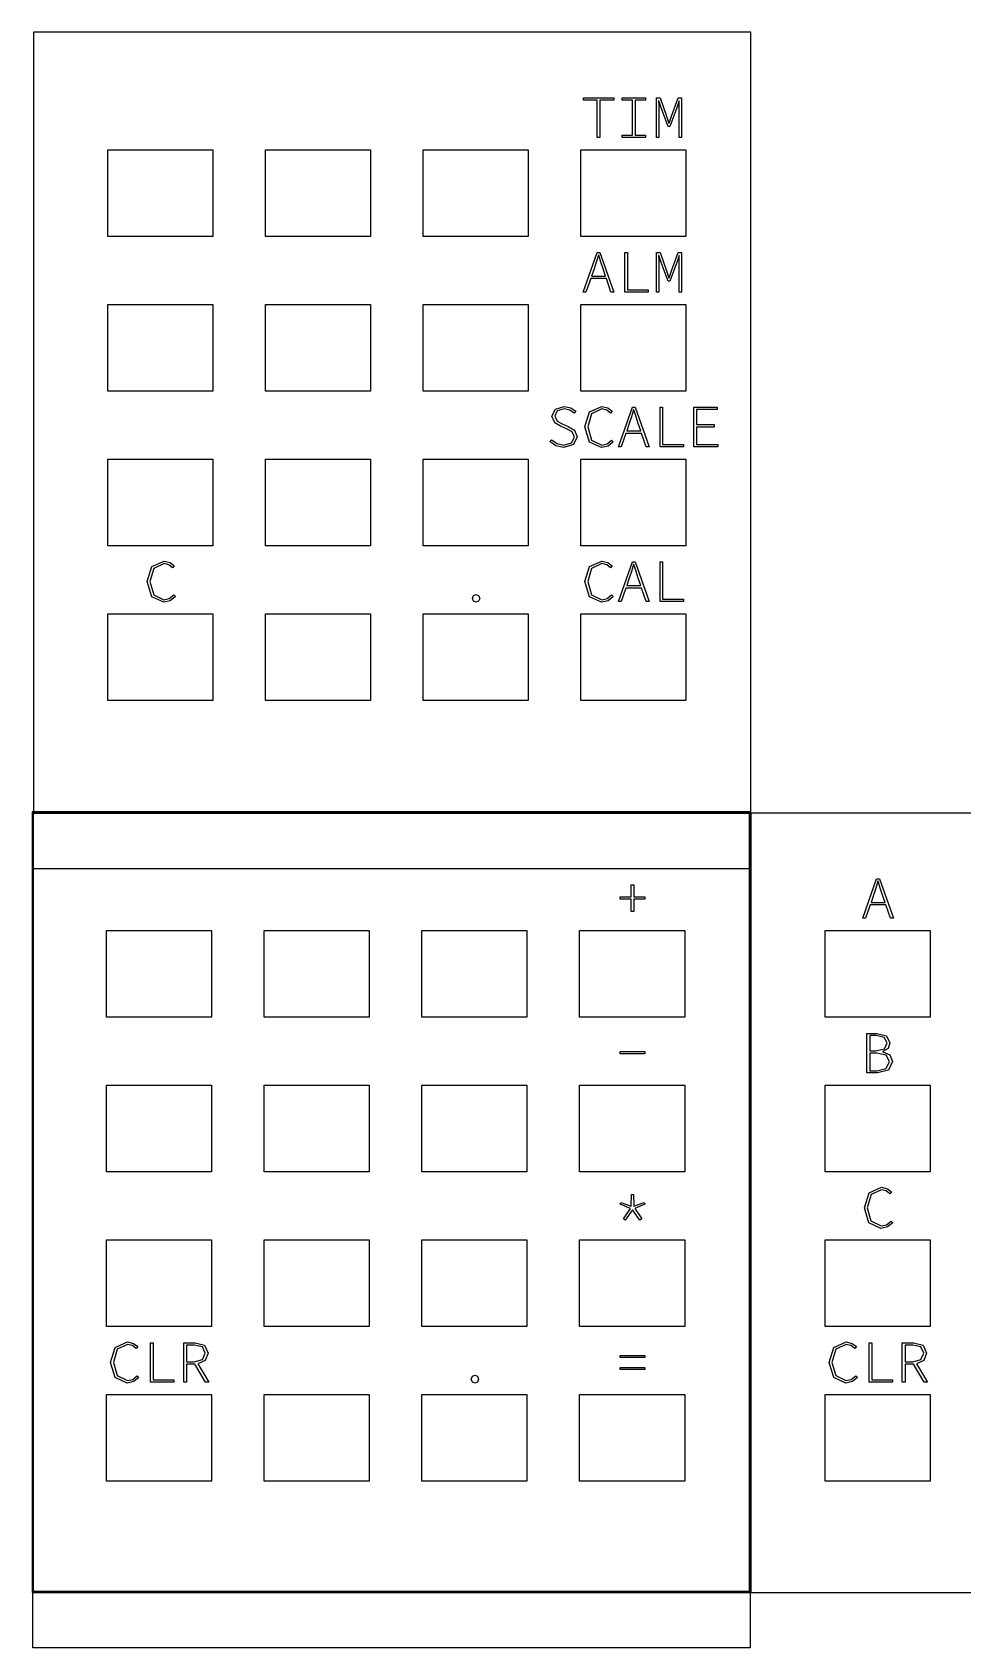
# Model space of a CAD drawing. Extents: x 0 to 42.9, y -1.2 to 33.4.
# Drawn here: x -0.01 to 19.89, y -1.19 to 33.35 of the extents above; entities that cross this region are included whole.
import ezdxf

# ---------------------------------------------------------------- set-up
doc = ezdxf.new("R2010")
doc.units = 0
for name, color, linetype in [('Layer_1', 7, 'CONTINUOUS'), ('Layer_2', 7, 'CONTINUOUS'), ('Layer_3', 7, 'CONTINUOUS'), ('Layer_5', 7, 'CONTINUOUS')]:
    doc.layers.add(name, color=color, linetype=linetype)

msp = doc.modelspace()

# ---------------------------------------------------------------- linework, layer by layer
at = {"layer": 'Layer_1', "color": 7}
for p, q in [((-0.013436, 16.682183), (-0.013436, 16.668747)), ((15.359269, 16.682183), (-0.013436, 16.682183)), ((-0.013436, 16.668747), (-0.013436, -0.013438)), ((0.013436, 16.655312), (15.332398, 16.655312)), ((0.013436, 0.013433), (0.013436, 16.655312)), ((15.332398, 16.655312), (15.332398, 0.013433)), ((15.359269, -0.013438), (15.359269, 16.682183)), ((0, 15.470957), (15.345833, 15.470957)), ((0, -1.190649), (0, 15.470957)), ((15.345833, 15.470957), (15.345833, -1.190649)), ((15.332398, 0.013433), (0.013436, 0.013433)), ((-0.013436, -0.013438), (15.359269, -0.013438)), ((15.345833, -1.190649), (0, -1.190649))]:
    msp.add_line(p, q, dxfattribs=at)
at = {"layer": 'Layer_2', "color": 7}
for p, q in [((15.332398, 16.655312), (-0.013436, 16.655312)), ((-0.013436, 16.655312), (-0.013436, -0.013439)), ((15.332398, -0.013439), (15.332398, 16.655312)), ((12.563983, 14.812753), (12.563983, 14.861437)), ((12.563983, 14.861437), (12.800784, 14.861437)), ((12.800784, 14.861437), (12.800784, 15.119935)), ((12.800784, 15.119935), (12.85476, 15.119935)), ((12.85476, 15.119935), (12.85476, 14.861437)), ((12.85476, 14.861437), (13.091298, 14.861437)), ((13.091298, 14.861437), (13.091298, 14.812753)), ((12.800784, 14.812753), (12.563983, 14.812753)), ((12.800784, 14.553991), (12.800784, 14.812753)), ((12.85476, 14.553991), (12.800784, 14.553991)), ((13.091298, 14.812753), (12.85476, 14.812753)), ((12.85476, 14.812753), (12.85476, 14.553991)), ((1.574064, 12.289687), (1.574064, 14.14177)), ((1.574064, 14.14177), (3.823023, 14.14177)), ((3.823023, 14.14177), (3.823023, 12.289687)), ((4.947502, 12.289687), (4.947502, 14.14177)), ((4.947502, 14.14177), (7.19646, 14.14177)), ((7.19646, 14.14177), (7.19646, 12.289687)), ((8.320939, 12.289687), (8.320939, 14.14177)), ((8.320939, 14.14177), (10.569897, 14.14177)), ((10.569897, 14.14177), (10.569897, 12.289687)), ((11.694376, 12.289687), (11.694376, 14.14177)), ((11.694376, 14.14177), (13.943335, 14.14177)), ((13.943335, 14.14177), (13.943335, 12.289687)), ((3.823023, 12.289687), (1.574064, 12.289687)), ((7.19646, 12.289687), (4.947502, 12.289687)), ((10.569897, 12.289687), (8.320939, 12.289687)), ((13.943335, 12.289687), (11.694376, 12.289687)), ((12.563983, 11.505462), (12.563983, 11.554145)), ((12.563983, 11.554145), (13.091298, 11.554145)), ((13.091298, 11.505462), (12.563983, 11.505462)), ((13.091298, 11.554145), (13.091298, 11.505462)), ((1.574064, 8.982395), (1.574064, 10.834479)), ((1.574064, 10.834479), (3.823023, 10.834479)), ((3.823023, 10.834479), (3.823023, 8.982395)), ((4.947502, 8.982395), (4.947502, 10.834479)), ((4.947502, 10.834479), (7.19646, 10.834479)), ((7.19646, 10.834479), (7.19646, 8.982395)), ((8.320939, 8.982395), (8.320939, 10.834479)), ((8.320939, 10.834479), (10.569897, 10.834479)), ((10.569897, 10.834479), (10.569897, 8.982395)), ((11.694376, 8.982395), (11.694376, 10.834479)), ((11.694376, 10.834479), (13.943335, 10.834479)), ((13.943335, 10.834479), (13.943335, 8.982395)), ((3.823023, 8.982395), (1.574064, 8.982395)), ((7.19646, 8.982395), (4.947502, 8.982395)), ((10.569897, 8.982395), (8.320939, 8.982395)), ((13.943335, 8.982395), (11.694376, 8.982395)), ((12.565305, 8.291834), (12.579593, 8.330462)), ((12.78147, 8.200548), (12.565305, 8.291834)), ((12.579593, 8.330462), (12.799462, 8.252148)), ((12.799462, 8.252148), (12.807134, 8.502967)), ((12.807134, 8.502967), (12.84841, 8.502967)), ((12.84841, 8.502967), (12.856083, 8.252148)), ((12.856083, 8.252148), (13.075951, 8.330462)), ((13.090239, 8.291834), (12.874074, 8.200548)), ((13.075951, 8.330462), (13.090239, 8.291834)), ((12.632245, 7.980685), (12.78147, 8.200548)), ((12.669551, 7.953692), (12.632245, 7.980685)), ((12.827772, 8.170915), (12.669551, 7.953692)), ((12.985993, 7.953692), (12.827772, 8.170915)), ((12.874074, 8.200548), (13.023299, 7.980685)), ((13.023299, 7.980685), (12.985993, 7.953692)), ((1.574064, 5.675107), (1.574064, 7.52719)), ((1.574064, 7.52719), (3.823023, 7.52719)), ((3.823023, 7.52719), (3.823023, 5.675107)), ((4.947502, 5.675107), (4.947502, 7.52719)), ((4.947502, 7.52719), (7.19646, 7.52719)), ((7.19646, 7.52719), (7.19646, 5.675107)), ((8.320939, 5.675107), (8.320939, 7.52719)), ((8.320939, 7.52719), (10.569897, 7.52719)), ((10.569897, 7.52719), (10.569897, 5.675107)), ((11.694376, 5.675107), (11.694376, 7.52719)), ((11.694376, 7.52719), (13.943335, 7.52719)), ((13.943335, 7.52719), (13.943335, 5.675107)), ((3.823023, 5.675107), (1.574064, 5.675107)), ((7.19646, 5.675107), (4.947502, 5.675107)), ((10.569897, 5.675107), (8.320939, 5.675107)), ((13.943335, 5.675107), (11.694376, 5.675107)), ((1.660599, 4.909665), (1.76104, 5.229865)), ((1.803373, 5.190257), (1.722247, 4.909665)), ((1.76104, 5.229865), (2.024401, 5.348081)), ((2.024401, 5.293842), (1.803373, 5.190257)), ((2.024401, 5.348081), (2.153814, 5.316992)), ((2.128448, 5.270054), (2.024401, 5.293842)), ((2.208286, 5.207583), (2.128448, 5.270054)), ((2.153814, 5.316992), (2.244534, 5.246211)), ((2.244534, 5.246211), (2.208286, 5.207583)), ((2.514576, 4.48448), (2.514576, 5.331147)), ((2.514576, 5.331147), (2.571197, 5.331147)), ((2.571197, 5.331147), (2.571197, 4.535807)), ((3.225673, 4.48448), (3.225673, 5.331147)), ((3.225673, 5.331147), (3.467502, 5.331147)), ((3.452156, 5.280877), (3.284939, 5.280877)), ((3.284939, 5.280877), (3.284939, 4.92263)), ((3.625696, 5.24185), (3.452156, 5.280877)), ((3.467502, 5.331147), (3.670279, 5.279974)), ((3.686312, 5.107574), (3.625696, 5.24185)), ((3.670279, 5.279974), (3.746637, 5.107574)), ((1.760082, 4.587001), (1.660599, 4.909665)), ((1.722247, 4.909665), (1.80291, 4.627086)), ((3.284939, 4.92263), (3.452156, 4.92263)), ((3.464856, 4.873942), (3.284939, 4.873942)), ((3.284939, 4.873942), (3.284939, 4.48448)), ((3.452156, 4.92263), (3.625696, 4.968378)), ((3.693985, 4.48448), (3.464856, 4.873942)), ((3.687635, 4.948742), (3.529414, 4.877652)), ((3.529414, 4.877652), (3.763306, 4.48448)), ((3.625696, 4.968378), (3.686312, 5.107574)), ((3.746637, 5.107574), (3.687635, 4.948742)), ((12.563983, 5.011262), (12.563983, 5.060209)), ((12.563983, 5.060209), (13.091298, 5.060209)), ((13.091298, 5.011262), (12.563983, 5.011262)), ((13.091298, 5.060209), (13.091298, 5.011262)), ((2.016731, 4.467546), (1.760082, 4.587001)), ((1.80291, 4.627086), (2.020697, 4.521519)), ((2.15901, 4.500007), (2.016731, 4.467546)), ((2.020697, 4.521519), (2.135822, 4.547554)), ((2.135822, 4.547554), (2.23289, 4.62577)), ((2.267553, 4.588457), (2.15901, 4.500007)), ((2.23289, 4.62577), (2.267553, 4.588457)), ((2.571197, 4.535807), (3.014906, 4.535807)), ((3.014906, 4.535807), (3.014906, 4.48448)), ((9.377077, 4.550886), (9.40073, 4.613043)), ((9.40073, 4.489478), (9.377077, 4.550886)), ((9.40073, 4.613043), (9.454335, 4.634499)), ((9.454335, 4.634499), (9.507939, 4.613043)), ((9.507939, 4.613043), (9.531593, 4.550886)), ((9.531593, 4.550886), (9.507939, 4.489478)), ((12.563983, 4.755411), (12.563983, 4.804099)), ((12.563983, 4.804099), (13.091298, 4.804099)), ((13.091298, 4.755411), (12.563983, 4.755411)), ((13.091298, 4.804099), (13.091298, 4.755411)), ((1.574064, 2.367815), (1.574064, 4.219898)), ((1.574064, 4.219898), (3.823023, 4.219898)), ((3.014906, 4.48448), (2.514576, 4.48448)), ((3.284939, 4.48448), (3.225673, 4.48448)), ((3.763306, 4.48448), (3.693985, 4.48448)), ((3.823023, 4.219898), (3.823023, 2.367815)), ((4.947502, 2.367815), (4.947502, 4.219898)), ((4.947502, 4.219898), (7.19646, 4.219898)), ((7.19646, 4.219898), (7.19646, 2.367815)), ((8.320939, 2.367815), (8.320939, 4.219898)), ((8.320939, 4.219898), (10.569897, 4.219898)), ((9.454335, 4.467546), (9.40073, 4.489478)), ((9.507939, 4.489478), (9.454335, 4.467546)), ((10.569897, 4.219898), (10.569897, 2.367815)), ((11.694376, 2.367815), (11.694376, 4.219898)), ((11.694376, 4.219898), (13.943335, 4.219898)), ((13.943335, 4.219898), (13.943335, 2.367815)), ((3.823023, 2.367815), (1.574064, 2.367815)), ((7.19646, 2.367815), (4.947502, 2.367815)), ((10.569897, 2.367815), (8.320939, 2.367815)), ((13.943335, 2.367815), (11.694376, 2.367815)), ((-0.013436, -0.013439), (15.332398, -0.013439))]:
    msp.add_line(p, q, dxfattribs=at)
at = {"layer": 'Layer_3', "color": 7}
for p, q in [((27.530102, 16.655313), (15.359269, 16.655313)), ((15.359269, 16.655313), (15.359269, -0.013438)), ((17.752079, 14.406355), (18.050531, 15.253021)), ((18.050531, 15.253021), (18.109798, 15.253021)), ((18.109798, 15.253021), (18.408248, 14.406355)), ((17.983589, 14.903506), (17.929614, 14.745021)), ((18.032037, 15.04908), (17.983589, 14.903506)), ((18.077519, 15.197458), (18.032037, 15.04908)), ((18.082811, 15.197458), (18.077519, 15.197458)), ((18.127657, 15.04908), (18.082811, 15.197458)), ((18.176473, 14.903506), (18.127657, 15.04908)), ((18.230713, 14.745021), (18.176473, 14.903506)), ((17.911625, 14.69475), (17.811343, 14.406355)), ((18.247381, 14.69475), (17.911625, 14.69475)), ((17.929614, 14.745021), (18.230713, 14.745021)), ((18.345013, 14.406355), (18.247381, 14.69475)), ((17.811343, 14.406355), (17.752079, 14.406355)), ((18.408248, 14.406355), (18.345013, 14.406355)), ((16.946769, 12.289688), (16.946769, 14.141771)), ((16.946769, 14.141771), (19.195727, 14.141771)), ((19.195727, 14.141771), (19.195727, 12.289688)), ((19.195727, 12.289688), (16.946769, 12.289688)), ((17.842302, 11.099062), (17.842302, 11.945729)), ((17.842302, 11.945729), (18.0545, 11.945729)), ((18.037567, 11.896782), (17.901306, 11.896782)), ((17.901306, 11.896782), (17.901306, 11.573196)), ((18.214388, 11.859978), (18.037567, 11.896782)), ((18.0545, 11.945729), (18.25815, 11.895909)), ((18.274369, 11.741207), (18.214388, 11.859978)), ((18.25815, 11.895909), (18.333636, 11.740148)), ((17.901306, 11.573196), (18.031217, 11.573196)), ((18.055823, 11.525571), (17.901306, 11.525571)), ((17.901306, 11.525571), (17.901306, 11.147746)), ((18.031217, 11.573196), (18.21788, 11.615318)), ((18.256007, 11.480856), (18.055823, 11.525571)), ((18.295959, 11.624022), (18.183088, 11.55494)), ((18.183088, 11.55494), (18.183088, 11.549914)), ((18.183088, 11.549913), (18.331413, 11.484878)), ((18.21788, 11.615318), (18.274369, 11.741207)), ((18.327021, 11.345654), (18.256007, 11.480856)), ((18.333636, 11.740148), (18.295959, 11.624022)), ((18.331413, 11.484878), (18.386288, 11.345654)), ((18.071169, 11.099062), (17.842302, 11.099062)), ((17.901306, 11.147746), (18.055823, 11.147746)), ((18.055823, 11.147746), (18.254525, 11.195609)), ((18.300563, 11.161134), (18.071169, 11.099062)), ((18.254525, 11.195609), (18.327021, 11.345654)), ((18.386288, 11.345654), (18.300563, 11.161134)), ((16.946769, 8.982396), (16.946769, 10.83448)), ((16.946769, 10.83448), (19.195727, 10.83448)), ((19.195727, 10.83448), (19.195727, 8.982396)), ((19.195727, 8.982396), (16.946769, 8.982396)), ((17.887445, 8.537158), (18.150808, 8.655371)), ((18.150808, 8.655371), (18.280216, 8.624282)), ((17.787004, 8.216958), (17.887445, 8.537158)), ((17.929781, 8.497549), (17.848652, 8.216958)), ((18.150808, 8.601131), (17.929781, 8.497549)), ((18.254843, 8.577345), (18.150808, 8.601131)), ((18.334694, 8.514875), (18.254843, 8.577345)), ((18.280216, 8.624282), (18.370942, 8.553504)), ((18.370942, 8.553504), (18.334694, 8.514875)), ((17.88649, 7.894294), (17.787004, 8.216958)), ((17.848652, 8.216958), (17.929315, 7.934378)), ((18.143136, 7.774839), (17.88649, 7.894294)), ((17.929315, 7.934378), (18.147104, 7.828812)), ((18.285402, 7.8073), (18.143136, 7.774839)), ((18.147104, 7.828812), (18.262224, 7.854846)), ((18.262224, 7.854846), (18.3593, 7.933055)), ((18.393961, 7.89575), (18.285402, 7.8073)), ((18.3593, 7.933055), (18.393961, 7.89575)), ((16.946769, 5.675107), (16.946769, 7.527191)), ((16.946769, 7.527191), (19.195727, 7.527191)), ((19.195727, 7.527191), (19.195727, 5.675107)), ((19.195727, 5.675107), (16.946769, 5.675107)), ((17.033304, 4.909666), (17.133745, 5.229866)), ((17.176078, 5.190257), (17.094952, 4.909666)), ((17.133745, 5.229866), (17.397106, 5.348082)), ((17.397106, 5.293843), (17.176078, 5.190257)), ((17.397106, 5.348082), (17.526519, 5.316993)), ((17.501153, 5.270055), (17.397106, 5.293843)), ((17.580991, 5.207583), (17.501153, 5.270055)), ((17.526519, 5.316993), (17.617239, 5.246212)), ((17.617239, 5.246212), (17.580991, 5.207583)), ((17.887281, 4.484481), (17.887281, 5.331148)), ((17.887281, 5.331148), (17.943902, 5.331148)), ((17.943902, 5.331148), (17.943902, 4.535808)), ((18.598378, 4.484481), (18.598378, 5.331148)), ((18.598378, 5.331148), (18.840207, 5.331148)), ((18.824861, 5.280878), (18.657644, 5.280878)), ((18.657644, 5.280878), (18.657644, 4.922631)), ((18.998401, 5.241851), (18.824861, 5.280878)), ((18.840207, 5.331148), (19.042983, 5.279975)), ((19.059017, 5.107575), (18.998401, 5.241851)), ((19.042983, 5.279975), (19.119342, 5.107575)), ((17.132787, 4.587002), (17.033304, 4.909666)), ((17.094952, 4.909666), (17.175615, 4.627086)), ((18.657644, 4.922631), (18.824861, 4.922631)), ((18.837561, 4.873943), (18.657644, 4.873943)), ((18.657644, 4.873943), (18.657644, 4.484481)), ((18.824861, 4.922631), (18.998401, 4.968379)), ((19.06669, 4.484481), (18.837561, 4.873943)), ((19.06034, 4.948742), (18.902119, 4.877653)), ((18.902119, 4.877653), (19.136011, 4.484481)), ((18.998401, 4.968379), (19.059017, 5.107575)), ((19.119342, 5.107575), (19.06034, 4.948742)), ((17.389436, 4.467547), (17.132787, 4.587002)), ((17.175615, 4.627086), (17.393402, 4.52152)), ((17.531715, 4.500008), (17.389436, 4.467547)), ((17.393402, 4.52152), (17.508527, 4.547554)), ((17.508527, 4.547554), (17.605595, 4.62577)), ((17.640258, 4.588458), (17.531715, 4.500008)), ((17.605595, 4.62577), (17.640258, 4.588458)), ((17.943902, 4.535808), (18.387611, 4.535808)), ((18.387611, 4.535808), (18.387611, 4.484481)), ((16.946769, 2.367815), (16.946769, 4.219899)), ((16.946769, 4.219899), (19.195727, 4.219899)), ((18.387611, 4.484481), (17.887281, 4.484481)), ((18.657644, 4.484481), (18.598378, 4.484481)), ((19.136011, 4.484481), (19.06669, 4.484481)), ((19.195727, 4.219899), (19.195727, 2.367815)), ((19.195727, 2.367815), (16.946769, 2.367815)), ((15.359269, -0.013438), (27.530102, -0.013438))]:
    msp.add_line(p, q, dxfattribs=at)
at = {"layer": 'Layer_5', "color": 7}
for p, q in [((15.359269, 33.350934), (0.013436, 33.350934)), ((0.013436, 33.350934), (0.013436, 16.682183)), ((15.359269, 16.682183), (15.359269, 33.350934)), ((11.776837, 31.897048), (11.776837, 31.948642)), ((11.776837, 31.948642), (12.425067, 31.948642)), ((12.071319, 31.897048), (11.776837, 31.897048)), ((12.071319, 31.101976), (12.071319, 31.897048)), ((12.425067, 31.897048), (12.130585, 31.897048)), ((12.130585, 31.897048), (12.130585, 31.101976)), ((12.425067, 31.948642), (12.425067, 31.897048)), ((12.606465, 31.897048), (12.606465, 31.948642)), ((12.606465, 31.948642), (13.102823, 31.948642)), ((12.825011, 31.897048), (12.606465, 31.897048)), ((12.825011, 31.153305), (12.825011, 31.897048)), ((13.102823, 31.897048), (12.884277, 31.897048)), ((12.884277, 31.897048), (12.884277, 31.153305)), ((13.102823, 31.948642), (13.102823, 31.897048)), ((13.339519, 31.101976), (13.339519, 31.948642)), ((13.339519, 31.948642), (13.415454, 31.948642)), ((13.388467, 31.884084), (13.385821, 31.884084)), ((13.385822, 31.884084), (13.390666, 31.789231)), ((13.439796, 31.733536), (13.388467, 31.884084)), ((13.390663, 31.789231), (13.393491, 31.695171)), ((13.415454, 31.948642), (13.556742, 31.556001)), ((13.660988, 31.556001), (13.801217, 31.948642)), ((13.8245, 31.884084), (13.775553, 31.733536)), ((13.801217, 31.948642), (13.877153, 31.948642)), ((13.821855, 31.695171), (13.824053, 31.789231)), ((13.824051, 31.789231), (13.828202, 31.884084)), ((13.828205, 31.884084), (13.824502, 31.884084)), ((13.877153, 31.948642), (13.877153, 31.101976)), ((13.393494, 31.695171), (13.393494, 31.101976)), ((13.587699, 31.335867), (13.439796, 31.733536)), ((13.556742, 31.556001), (13.607013, 31.406775)), ((13.61204, 31.406775), (13.660988, 31.556001)), ((13.775553, 31.733536), (13.628973, 31.335867)), ((13.821855, 31.101976), (13.821855, 31.695171)), ((12.130585, 31.101976), (12.071319, 31.101976)), ((12.606465, 31.101976), (12.606465, 31.153305)), ((12.606465, 31.153305), (12.825011, 31.153305)), ((13.102823, 31.101976), (12.606465, 31.101976)), ((12.884277, 31.153305), (13.102823, 31.153305)), ((13.102823, 31.153305), (13.102823, 31.101976)), ((13.393494, 31.101976), (13.339519, 31.101976)), ((13.628973, 31.335867), (13.587699, 31.335867)), ((13.607013, 31.406775), (13.612039, 31.406775)), ((13.877153, 31.101976), (13.821855, 31.101976)), ((1.600936, 28.985309), (1.600936, 30.837392)), ((1.600936, 30.837392), (3.849894, 30.837392)), ((3.849894, 30.837392), (3.849894, 28.985309)), ((4.974373, 28.985309), (4.974373, 30.837392)), ((4.974373, 30.837392), (7.223332, 30.837392)), ((7.223332, 30.837392), (7.223332, 28.985309)), ((8.347811, 28.985309), (8.347811, 30.837392)), ((8.347811, 30.837392), (10.596769, 30.837392)), ((10.596769, 30.837392), (10.596769, 28.985309)), ((11.721248, 28.985309), (11.721248, 30.837392)), ((11.721248, 30.837392), (13.970207, 30.837392)), ((13.970207, 30.837392), (13.970207, 28.985309)), ((3.849894, 28.985309), (1.600936, 28.985309)), ((7.223332, 28.985309), (4.974373, 28.985309)), ((10.596769, 28.985309), (8.347811, 28.985309)), ((13.970207, 28.985309), (11.721248, 28.985309)), ((11.772868, 27.794684), (12.071319, 28.64135)), ((12.052824, 28.43741), (12.004379, 28.291836)), ((12.098306, 28.585788), (12.052824, 28.43741)), ((12.071319, 28.64135), (12.130585, 28.64135)), ((12.103598, 28.585788), (12.098305, 28.585788)), ((12.148445, 28.43741), (12.103598, 28.585788)), ((12.130585, 28.64135), (12.429035, 27.794684)), ((12.19726, 28.291836), (12.148445, 28.43741)), ((12.661763, 27.794684), (12.661763, 28.64135)), ((12.661763, 28.64135), (12.718383, 28.64135)), ((12.718383, 28.64135), (12.718383, 27.846013)), ((13.339519, 27.794684), (13.339519, 28.64135)), ((13.339519, 28.64135), (13.415454, 28.64135)), ((13.388467, 28.576792), (13.385821, 28.576792)), ((13.385822, 28.576792), (13.390666, 28.481939)), ((13.439796, 28.426245), (13.388467, 28.576792)), ((13.390663, 28.481939), (13.393491, 28.387879)), ((13.393494, 28.387879), (13.393494, 27.794684)), ((13.415454, 28.64135), (13.556742, 28.248709)), ((13.587699, 28.028575), (13.439796, 28.426245)), ((13.775553, 28.426245), (13.628973, 28.028575)), ((13.660988, 28.248709), (13.801217, 28.64135)), ((13.8245, 28.576792), (13.775553, 28.426245)), ((13.801217, 28.64135), (13.877153, 28.64135)), ((13.821855, 28.387879), (13.824053, 28.481939)), ((13.821855, 27.794684), (13.821855, 28.387879)), ((13.824051, 28.481939), (13.828202, 28.576792)), ((13.828205, 28.576792), (13.824502, 28.576792)), ((13.877153, 28.64135), (13.877153, 27.794684)), ((11.932412, 28.08308), (11.832135, 27.794684)), ((12.268169, 28.08308), (11.932412, 28.08308)), ((12.004379, 28.291836), (11.950404, 28.133351)), ((11.950404, 28.133351), (12.2515, 28.133351)), ((12.2515, 28.133351), (12.19726, 28.291836)), ((12.3658, 27.794684), (12.268169, 28.08308)), ((13.556742, 28.248709), (13.607013, 28.099484)), ((13.628973, 28.028575), (13.587699, 28.028575)), ((13.607013, 28.099484), (13.612039, 28.099484)), ((13.61204, 28.099484), (13.660988, 28.248709)), ((11.832135, 27.794684), (11.772868, 27.794684)), ((12.429035, 27.794684), (12.3658, 27.794684)), ((13.16209, 27.794684), (12.661763, 27.794684)), ((12.718383, 27.846013), (13.16209, 27.846013)), ((13.16209, 27.846013), (13.16209, 27.794684)), ((13.393494, 27.794684), (13.339519, 27.794684)), ((13.877153, 27.794684), (13.821855, 27.794684)), ((1.600936, 25.678017), (1.600936, 27.530101)), ((1.600936, 27.530101), (3.849894, 27.530101)), ((3.849894, 27.530101), (3.849894, 25.678017)), ((4.974373, 25.678017), (4.974373, 27.530101)), ((4.974373, 27.530101), (7.223332, 27.530101)), ((7.223332, 27.530101), (7.223332, 25.678017)), ((8.347811, 25.678017), (8.347811, 27.530101)), ((8.347811, 27.530101), (10.596769, 27.530101)), ((10.596769, 27.530101), (10.596769, 25.678017)), ((11.721248, 25.678017), (11.721248, 27.530101)), ((11.721248, 27.530101), (13.970207, 27.530101)), ((13.970207, 27.530101), (13.970207, 25.678017)), ((3.849894, 25.678017), (1.600936, 25.678017)), ((7.223332, 25.678017), (4.974373, 25.678017)), ((10.596769, 25.678017), (8.347811, 25.678017)), ((13.970207, 25.678017), (11.721248, 25.678017)), ((11.104081, 25.141969), (11.177874, 25.292413)), ((11.218117, 25.255502), (11.163348, 25.144615)), ((11.177874, 25.292413), (11.362579, 25.350992)), ((11.362579, 25.296752), (11.218117, 25.255502)), ((11.362579, 25.350992), (11.507174, 25.320803)), ((11.484102, 25.272808), (11.362579, 25.296752)), ((11.577421, 25.209173), (11.484102, 25.272808)), ((11.507174, 25.320803), (11.612081, 25.249125)), ((11.612081, 25.249125), (11.577421, 25.209173)), ((11.807794, 24.912579), (11.90823, 25.232779)), ((11.90823, 25.232779), (12.171596, 25.350992)), ((12.171596, 25.296752), (11.950563, 25.19317)), ((12.171596, 25.350992), (12.301003, 25.319903)), ((12.27563, 25.272966), (12.171596, 25.296752)), ((12.355481, 25.210496), (12.27563, 25.272966)), ((12.301003, 25.319903), (12.391728, 25.249125)), ((12.391728, 25.249125), (12.355481, 25.210496)), ((12.52656, 24.487394), (12.825011, 25.334059)), ((12.851998, 25.278496), (12.806516, 25.130118)), ((12.825011, 25.334059), (12.884277, 25.334059)), ((12.85729, 25.278496), (12.851997, 25.278496)), ((12.902136, 25.130118), (12.85729, 25.278496)), ((12.884277, 25.334059), (13.182727, 24.487394)), ((13.415454, 24.487394), (13.415454, 25.334059)), ((13.415454, 25.334059), (13.472075, 25.334059)), ((13.472075, 25.334059), (13.472075, 24.538721)), ((14.139514, 24.487394), (14.139514, 25.334059)), ((14.139514, 25.334059), (14.641163, 25.334059)), ((14.641163, 25.282465), (14.19878, 25.282465)), ((14.19878, 25.282465), (14.19878, 24.962051)), ((14.641163, 25.334059), (14.641163, 25.282465)), ((11.166655, 25.001058), (11.104081, 25.141969)), ((11.163348, 25.144615), (11.218037, 25.036641)), ((11.287967, 24.93057), (11.166655, 25.001058)), ((11.218037, 25.036641), (11.322892, 24.98084)), ((11.416554, 24.872628), (11.287967, 24.93057)), ((11.322892, 24.98084), (11.450156, 24.924221)), ((11.533473, 24.809176), (11.416554, 24.872628)), ((11.450156, 24.924221), (11.584035, 24.844206)), ((11.907277, 24.589915), (11.807794, 24.912579)), ((11.950563, 25.19317), (11.869442, 24.912579)), ((11.869442, 24.912579), (11.950087, 24.63)), ((12.758071, 24.984543), (12.704096, 24.826061)), ((12.806516, 25.130118), (12.758071, 24.984543)), ((12.950952, 24.984543), (12.902136, 25.130118)), ((13.005192, 24.826061), (12.950952, 24.984543)), ((14.19878, 24.962051), (14.571578, 24.962051)), ((14.571578, 24.910724), (14.19878, 24.910724)), ((14.19878, 24.910724), (14.19878, 24.538721)), ((14.571578, 24.962051), (14.571578, 24.910724)), ((11.059102, 24.597721), (11.097731, 24.638995)), ((11.186287, 24.506099), (11.059102, 24.597721)), ((11.097731, 24.638995), (11.213328, 24.555627)), ((11.213328, 24.555627), (11.358875, 24.524433)), ((11.358875, 24.524433), (11.522387, 24.571791)), ((11.564403, 24.535571), (11.358875, 24.47046)), ((11.522387, 24.571791), (11.582712, 24.694558)), ((11.582712, 24.694558), (11.533473, 24.809176)), ((11.641715, 24.698527), (11.564403, 24.535571)), ((11.584035, 24.844206), (11.641715, 24.698527)), ((12.163922, 24.47046), (11.907277, 24.589915)), ((11.950087, 24.63), (12.167891, 24.524433)), ((12.167891, 24.524433), (12.283012, 24.550468)), ((12.283012, 24.550468), (12.380087, 24.628676)), ((12.414747, 24.591371), (12.306189, 24.502921)), ((12.380087, 24.628676), (12.414747, 24.591371)), ((12.686104, 24.775791), (12.585827, 24.487394)), ((13.021861, 24.775791), (12.686104, 24.775791)), ((12.704096, 24.826061), (13.005192, 24.826061)), ((13.119492, 24.487394), (13.021861, 24.775791)), ((13.472075, 24.538721), (13.915782, 24.538721)), ((13.915782, 24.538721), (13.915782, 24.487394)), ((14.19878, 24.538721), (14.653863, 24.538721)), ((14.653863, 24.538721), (14.653863, 24.487394)), ((1.600936, 22.370728), (1.600936, 24.222812)), ((1.600936, 24.222812), (3.849894, 24.222812)), ((3.849894, 24.222812), (3.849894, 22.370728)), ((4.974373, 22.370728), (4.974373, 24.222812)), ((4.974373, 24.222812), (7.223332, 24.222812)), ((7.223332, 24.222812), (7.223332, 22.370728)), ((8.347811, 22.370728), (8.347811, 24.222812)), ((8.347811, 24.222812), (10.596769, 24.222812)), ((10.596769, 24.222812), (10.596769, 22.370728)), ((11.358875, 24.47046), (11.186287, 24.506099)), ((11.721248, 22.370728), (11.721248, 24.222812)), ((11.721248, 24.222812), (13.970207, 24.222812)), ((12.306189, 24.502921), (12.163922, 24.47046)), ((12.585827, 24.487394), (12.52656, 24.487394)), ((13.182727, 24.487394), (13.119492, 24.487394)), ((13.915782, 24.487394), (13.415454, 24.487394)), ((13.970207, 24.222812), (13.970207, 22.370728)), ((14.653863, 24.487394), (14.139514, 24.487394)), ((3.849894, 22.370728), (1.600936, 22.370728)), ((7.223332, 22.370728), (4.974373, 22.370728)), ((10.596769, 22.370728), (8.347811, 22.370728)), ((13.970207, 22.370728), (11.721248, 22.370728)), ((2.44117, 21.605287), (2.541612, 21.925487)), ((2.583948, 21.885878), (2.502818, 21.605287)), ((2.541612, 21.925487), (2.804975, 22.043703)), ((2.804975, 21.989464), (2.583948, 21.885878)), ((2.804975, 22.043703), (2.934383, 22.012614)), ((2.909009, 21.965676), (2.804975, 21.989464)), ((2.988861, 21.903204), (2.909009, 21.965676)), ((2.934383, 22.012614), (3.025109, 21.941833)), ((3.025109, 21.941833), (2.988861, 21.903204)), ((11.807794, 21.605287), (11.90823, 21.925487)), ((11.950563, 21.885878), (11.869442, 21.605287)), ((11.90823, 21.925487), (12.171596, 22.043703)), ((12.171596, 21.989464), (11.950563, 21.885878)), ((12.171596, 22.043703), (12.301003, 22.012614)), ((12.27563, 21.965676), (12.171596, 21.989464)), ((12.355481, 21.903204), (12.27563, 21.965676)), ((12.301003, 22.012614), (12.391728, 21.941833)), ((12.391728, 21.941833), (12.355481, 21.903204)), ((12.52656, 21.180102), (12.825011, 22.026769)), ((12.806516, 21.822825), (12.758071, 21.677251)), ((12.851998, 21.971207), (12.806516, 21.822825)), ((12.825011, 22.026769), (12.884277, 22.026769)), ((12.85729, 21.971207), (12.851997, 21.971207)), ((12.902136, 21.822825), (12.85729, 21.971207)), ((12.884277, 22.026769), (13.182727, 21.180102)), ((12.950952, 21.677251), (12.902136, 21.822825)), ((13.415454, 21.180102), (13.415454, 22.026769)), ((13.415454, 22.026769), (13.472075, 22.026769)), ((13.472075, 22.026769), (13.472075, 21.231429)), ((2.540656, 21.282623), (2.44117, 21.605287)), ((2.502818, 21.605287), (2.583482, 21.322707)), ((11.907277, 21.282623), (11.807794, 21.605287)), ((11.869442, 21.605287), (11.950087, 21.322707)), ((12.686104, 21.468499), (12.585827, 21.180102)), ((13.021861, 21.468499), (12.686104, 21.468499)), ((12.758071, 21.677251), (12.704096, 21.518769)), ((12.704096, 21.518769), (13.005192, 21.518769)), ((13.005192, 21.518769), (12.950952, 21.677251)), ((13.119492, 21.180102), (13.021861, 21.468499)), ((2.797302, 21.163168), (2.540656, 21.282623)), ((2.583482, 21.322707), (2.801271, 21.217141)), ((2.939569, 21.195629), (2.797302, 21.163168)), ((2.801271, 21.217141), (2.916391, 21.243176)), ((2.916391, 21.243176), (3.013467, 21.321391)), ((3.048127, 21.284079), (2.939569, 21.195629)), ((3.013467, 21.321391), (3.048127, 21.284079)), ((9.403948, 21.246508), (9.427602, 21.308665)), ((9.427602, 21.1851), (9.403948, 21.246508)), ((9.427602, 21.308665), (9.481206, 21.330121)), ((9.481206, 21.163168), (9.427602, 21.1851)), ((9.481206, 21.330121), (9.534811, 21.308665)), ((9.534811, 21.1851), (9.481206, 21.163168)), ((9.534811, 21.308665), (9.558465, 21.246508)), ((9.558465, 21.246508), (9.534811, 21.1851)), ((12.163922, 21.163168), (11.907277, 21.282623)), ((11.950087, 21.322707), (12.167891, 21.217141)), ((12.306189, 21.195629), (12.163922, 21.163168)), ((12.167891, 21.217141), (12.283012, 21.243176)), ((12.283012, 21.243176), (12.380087, 21.321391)), ((12.414747, 21.284079), (12.306189, 21.195629)), ((12.380087, 21.321391), (12.414747, 21.284079)), ((12.585827, 21.180102), (12.52656, 21.180102)), ((13.182727, 21.180102), (13.119492, 21.180102)), ((13.915782, 21.180102), (13.415454, 21.180102)), ((13.472075, 21.231429), (13.915782, 21.231429)), ((13.915782, 21.231429), (13.915782, 21.180102)), ((1.600936, 19.063436), (1.600936, 20.91552)), ((1.600936, 20.91552), (3.849894, 20.91552)), ((3.849894, 20.91552), (3.849894, 19.063436)), ((4.974373, 19.063436), (4.974373, 20.91552)), ((4.974373, 20.91552), (7.223332, 20.91552)), ((7.223332, 20.91552), (7.223332, 19.063436)), ((8.347811, 19.063436), (8.347811, 20.91552)), ((8.347811, 20.91552), (10.596769, 20.91552)), ((10.596769, 20.91552), (10.596769, 19.063436)), ((11.721248, 19.063436), (11.721248, 20.91552)), ((11.721248, 20.91552), (13.970207, 20.91552)), ((13.970207, 20.91552), (13.970207, 19.063436)), ((3.849894, 19.063436), (1.600936, 19.063436)), ((7.223332, 19.063436), (4.974373, 19.063436)), ((10.596769, 19.063436), (8.347811, 19.063436)), ((13.970207, 19.063436), (11.721248, 19.063436)), ((0.013436, 16.682183), (15.359269, 16.682183))]:
    msp.add_line(p, q, dxfattribs=at)

doc.saveas('drawing.dxf')
